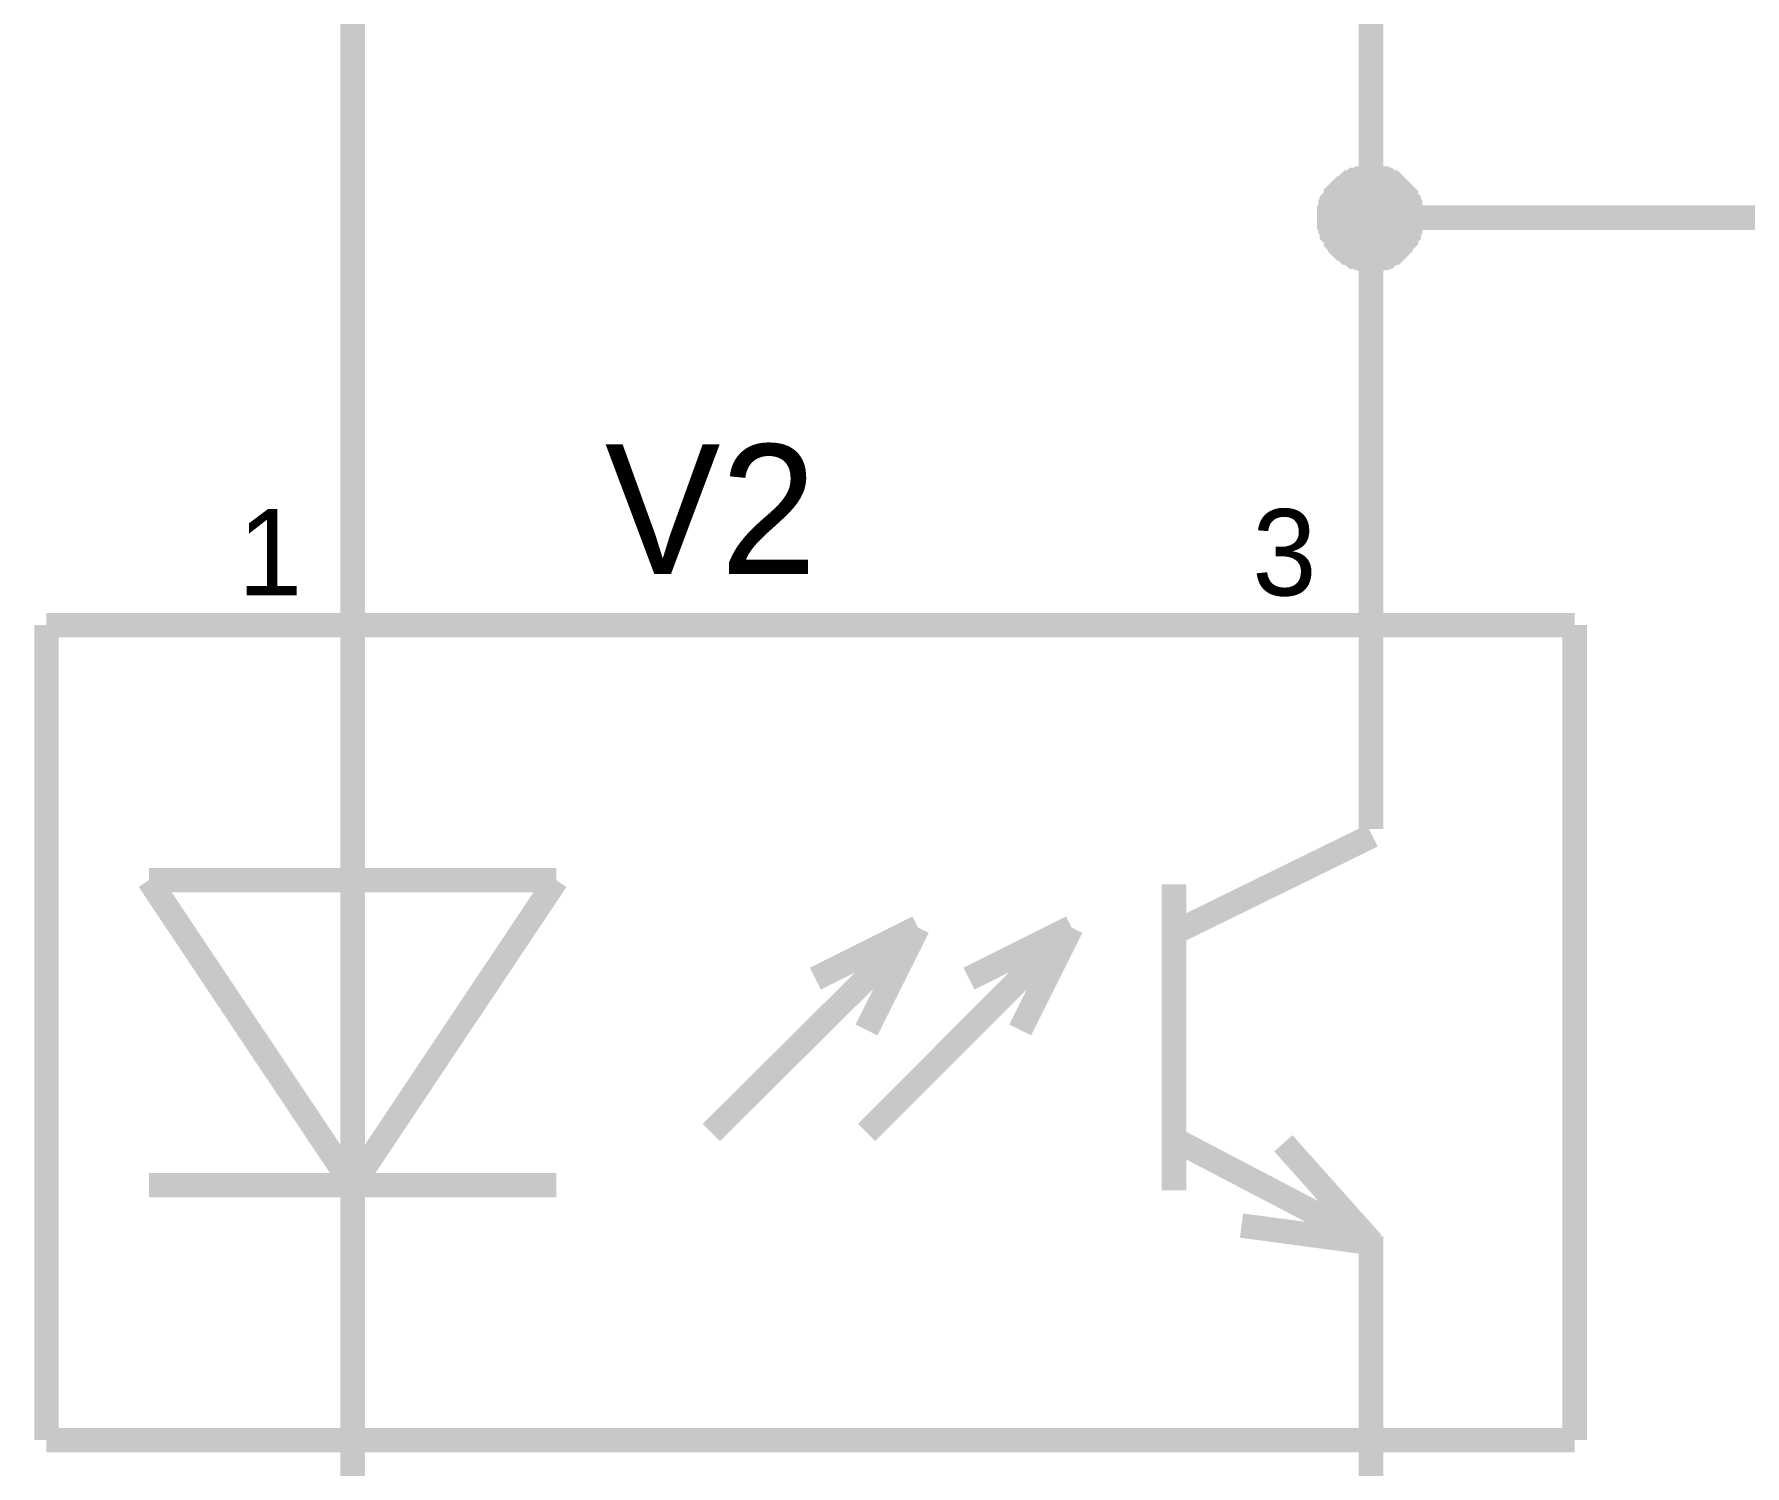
# Model space of a CAD drawing. Header units: millimetres. Extents: x 0 to 420, y 0 to 297.
# Drawn here: x 58.67 to 79.66, y 62.18 to 79.75 of the extents above; entities that cross this region are included whole.
import ezdxf

# ---------------------------------------------------------------- set-up
doc = ezdxf.new("R2010")
doc.units = ezdxf.units.MM
doc.layers.add('Sheet', color=255, linetype='Continuous')

msp = doc.modelspace()

# ---------------------------------------------------------------- linework, layer by layer
at = {"layer": 'Sheet'}
for points, const_width in [([(62.58, 117.485), (62.58, 74.995)], 0.3), ([(75.076, 77.496), (75.076, 79.996)], 0.3), ([(74.563, 77.496), (74.563, 77.529), (74.563, 77.545), (74.563, 77.578), (74.579, 77.595), (74.579, 77.628), (74.579, 77.645), (74.596, 77.661), (74.596, 77.694), (74.612, 77.711), (74.629, 77.727), (74.645, 77.76), (74.645, 77.777), (74.662, 77.794), (74.678, 77.81), (74.695, 77.827), (74.712, 77.843), (74.728, 77.86), (74.745, 77.876), (74.778, 77.893), (74.794, 77.91), (74.811, 77.926), (74.827, 77.926), (74.86, 77.943), (74.877, 77.959), (74.894, 77.959), (74.927, 77.976), (74.943, 77.976), (74.976, 77.976), (74.993, 77.992), (75.026, 77.992), (75.043, 77.992), (75.076, 77.992)], 0.3), ([(74.563, 77.496), (74.563, 77.529), (74.563, 77.545), (74.563, 77.578), (74.579, 77.595), (74.579, 77.628), (74.579, 77.645), (74.596, 77.661), (74.596, 77.694), (74.612, 77.711), (74.629, 77.727), (74.645, 77.76), (74.645, 77.777), (74.662, 77.794), (74.678, 77.81), (74.695, 77.827), (74.712, 77.843), (74.728, 77.86), (74.745, 77.876), (74.778, 77.893), (74.794, 77.91), (74.811, 77.926), (74.827, 77.926), (74.86, 77.943), (74.877, 77.959), (74.894, 77.959), (74.927, 77.976), (74.943, 77.976), (74.976, 77.976), (74.993, 77.992), (75.026, 77.992), (75.043, 77.992), (75.076, 77.992)], 0.3), ([(74.563, 77.496), (74.563, 77.529), (74.563, 77.545), (74.563, 77.578), (74.579, 77.595), (74.579, 77.628), (74.579, 77.645), (74.596, 77.661), (74.596, 77.694), (74.612, 77.711), (74.629, 77.727), (74.645, 77.76), (74.645, 77.777), (74.662, 77.794), (74.678, 77.81), (74.695, 77.827), (74.712, 77.843), (74.728, 77.86), (74.745, 77.876), (74.778, 77.893), (74.794, 77.91), (74.811, 77.926), (74.827, 77.926), (74.86, 77.943), (74.877, 77.959), (74.894, 77.959), (74.927, 77.976), (74.943, 77.976), (74.976, 77.976), (74.993, 77.992), (75.026, 77.992), (75.043, 77.992), (75.076, 77.992)], 0.3), ([(74.563, 77.496), (74.563, 77.529), (74.563, 77.545), (74.563, 77.578), (74.579, 77.595), (74.579, 77.628), (74.579, 77.645), (74.596, 77.661), (74.596, 77.694), (74.612, 77.711), (74.629, 77.727), (74.645, 77.76), (74.645, 77.777), (74.662, 77.794), (74.678, 77.81), (74.695, 77.827), (74.712, 77.843), (74.728, 77.86), (74.745, 77.876), (74.778, 77.893), (74.794, 77.91), (74.811, 77.926), (74.827, 77.926), (74.86, 77.943), (74.877, 77.959), (74.894, 77.959), (74.927, 77.976), (74.943, 77.976), (74.976, 77.976), (74.993, 77.992), (75.026, 77.992), (75.043, 77.992), (75.076, 77.992)], 0.3), ([(75.076, 77.992), (75.076, 77.992)], 0.3), ([(75.076, 77.992), (75.109, 77.992), (75.125, 77.992), (75.158, 77.992), (75.175, 77.976), (75.208, 77.976), (75.225, 77.976), (75.241, 77.959), (75.274, 77.959), (75.291, 77.943), (75.307, 77.926), (75.34, 77.926), (75.357, 77.91), (75.374, 77.893), (75.39, 77.876), (75.407, 77.86), (75.423, 77.843), (75.44, 77.827), (75.456, 77.81), (75.473, 77.794), (75.489, 77.777), (75.506, 77.76), (75.506, 77.727), (75.523, 77.711), (75.539, 77.694), (75.539, 77.661), (75.556, 77.645), (75.556, 77.628), (75.556, 77.595), (75.572, 77.578), (75.572, 77.545), (75.572, 77.529), (75.572, 77.496)], 0.3), ([(75.076, 77.992), (75.076, 77.992)], 0.3), ([(75.076, 77.992), (75.109, 77.992), (75.125, 77.992), (75.158, 77.992), (75.175, 77.976), (75.208, 77.976), (75.225, 77.976), (75.241, 77.959), (75.274, 77.959), (75.291, 77.943), (75.307, 77.926), (75.34, 77.926), (75.357, 77.91), (75.374, 77.893), (75.39, 77.876), (75.407, 77.86), (75.423, 77.843), (75.44, 77.827), (75.456, 77.81), (75.473, 77.794), (75.489, 77.777), (75.506, 77.76), (75.506, 77.727), (75.523, 77.711), (75.539, 77.694), (75.539, 77.661), (75.556, 77.645), (75.556, 77.628), (75.556, 77.595), (75.572, 77.578), (75.572, 77.545), (75.572, 77.529), (75.572, 77.496)], 0.3), ([(75.076, 77.992), (75.076, 77.992)], 0.3), ([(75.076, 77.992), (75.109, 77.992), (75.125, 77.992), (75.158, 77.992), (75.175, 77.976), (75.208, 77.976), (75.225, 77.976), (75.241, 77.959), (75.274, 77.959), (75.291, 77.943), (75.307, 77.926), (75.34, 77.926), (75.357, 77.91), (75.374, 77.893), (75.39, 77.876), (75.407, 77.86), (75.423, 77.843), (75.44, 77.827), (75.456, 77.81), (75.473, 77.794), (75.489, 77.777), (75.506, 77.76), (75.506, 77.727), (75.523, 77.711), (75.539, 77.694), (75.539, 77.661), (75.556, 77.645), (75.556, 77.628), (75.556, 77.595), (75.572, 77.578), (75.572, 77.545), (75.572, 77.529), (75.572, 77.496)], 0.3), ([(75.076, 77.992), (75.076, 77.992)], 0.3), ([(75.076, 77.992), (75.109, 77.992), (75.125, 77.992), (75.158, 77.992), (75.175, 77.976), (75.208, 77.976), (75.225, 77.976), (75.241, 77.959), (75.274, 77.959), (75.291, 77.943), (75.307, 77.926), (75.34, 77.926), (75.357, 77.91), (75.374, 77.893), (75.39, 77.876), (75.407, 77.86), (75.423, 77.843), (75.44, 77.827), (75.456, 77.81), (75.473, 77.794), (75.489, 77.777), (75.506, 77.76), (75.506, 77.727), (75.523, 77.711), (75.539, 77.694), (75.539, 77.661), (75.556, 77.645), (75.556, 77.628), (75.556, 77.595), (75.572, 77.578), (75.572, 77.545), (75.572, 77.529), (75.572, 77.496)], 0.3), ([(74.563, 77.496), (74.563, 77.529), (74.563, 77.545), (74.563, 77.578), (74.579, 77.595), (74.579, 77.628), (74.579, 77.645), (74.596, 77.661), (74.596, 77.694), (74.612, 77.711), (74.629, 77.727), (74.645, 77.76), (74.645, 77.777), (74.662, 77.794), (74.678, 77.81), (74.695, 77.827), (74.712, 77.843), (74.728, 77.86), (74.745, 77.876), (74.778, 77.893), (74.794, 77.91), (74.811, 77.926), (74.827, 77.926), (74.86, 77.943), (74.877, 77.959), (74.894, 77.959), (74.927, 77.976), (74.943, 77.976), (74.976, 77.976), (74.993, 77.992), (75.026, 77.992), (75.043, 77.992), (75.076, 77.992)], 0.0991), ([(74.563, 77.496), (74.563, 77.529), (74.563, 77.545), (74.563, 77.578), (74.579, 77.595), (74.579, 77.628), (74.579, 77.645), (74.596, 77.661), (74.596, 77.694), (74.612, 77.711), (74.629, 77.727), (74.645, 77.76), (74.645, 77.777), (74.662, 77.794), (74.678, 77.81), (74.695, 77.827), (74.712, 77.843), (74.728, 77.86), (74.745, 77.876), (74.778, 77.893), (74.794, 77.91), (74.811, 77.926), (74.827, 77.926), (74.86, 77.943), (74.877, 77.959), (74.894, 77.959), (74.927, 77.976), (74.943, 77.976), (74.976, 77.976), (74.993, 77.992), (75.026, 77.992), (75.043, 77.992), (75.076, 77.992)], 0.0991), ([(74.563, 77.496), (74.563, 77.529), (74.563, 77.545), (74.563, 77.578), (74.579, 77.595), (74.579, 77.628), (74.579, 77.645), (74.596, 77.661), (74.596, 77.694), (74.612, 77.711), (74.629, 77.727), (74.645, 77.76), (74.645, 77.777), (74.662, 77.794), (74.678, 77.81), (74.695, 77.827), (74.712, 77.843), (74.728, 77.86), (74.745, 77.876), (74.778, 77.893), (74.794, 77.91), (74.811, 77.926), (74.827, 77.926), (74.86, 77.943), (74.877, 77.959), (74.894, 77.959), (74.927, 77.976), (74.943, 77.976), (74.976, 77.976), (74.993, 77.992), (75.026, 77.992), (75.043, 77.992), (75.076, 77.992)], 0.0991), ([(74.563, 77.496), (74.563, 77.529), (74.563, 77.545), (74.563, 77.578), (74.579, 77.595), (74.579, 77.628), (74.579, 77.645), (74.596, 77.661), (74.596, 77.694), (74.612, 77.711), (74.629, 77.727), (74.645, 77.76), (74.645, 77.777), (74.662, 77.794), (74.678, 77.81), (74.695, 77.827), (74.712, 77.843), (74.728, 77.86), (74.745, 77.876), (74.778, 77.893), (74.794, 77.91), (74.811, 77.926), (74.827, 77.926), (74.86, 77.943), (74.877, 77.959), (74.894, 77.959), (74.927, 77.976), (74.943, 77.976), (74.976, 77.976), (74.993, 77.992), (75.026, 77.992), (75.043, 77.992), (75.076, 77.992)], 0.0991), ([(75.076, 77.992), (75.076, 77.992)], 0.0991), ([(75.076, 77.992), (75.109, 77.992), (75.125, 77.992), (75.158, 77.992), (75.175, 77.976), (75.208, 77.976), (75.225, 77.976), (75.241, 77.959), (75.274, 77.959), (75.291, 77.943), (75.307, 77.926), (75.34, 77.926), (75.357, 77.91), (75.374, 77.893), (75.39, 77.876), (75.407, 77.86), (75.423, 77.843), (75.44, 77.827), (75.456, 77.81), (75.473, 77.794), (75.489, 77.777), (75.506, 77.76), (75.506, 77.727), (75.523, 77.711), (75.539, 77.694), (75.539, 77.661), (75.556, 77.645), (75.556, 77.628), (75.556, 77.595), (75.572, 77.578), (75.572, 77.545), (75.572, 77.529), (75.572, 77.496)], 0.0991), ([(75.076, 77.992), (75.076, 77.992)], 0.0991), ([(75.076, 77.992), (75.109, 77.992), (75.125, 77.992), (75.158, 77.992), (75.175, 77.976), (75.208, 77.976), (75.225, 77.976), (75.241, 77.959), (75.274, 77.959), (75.291, 77.943), (75.307, 77.926), (75.34, 77.926), (75.357, 77.91), (75.374, 77.893), (75.39, 77.876), (75.407, 77.86), (75.423, 77.843), (75.44, 77.827), (75.456, 77.81), (75.473, 77.794), (75.489, 77.777), (75.506, 77.76), (75.506, 77.727), (75.523, 77.711), (75.539, 77.694), (75.539, 77.661), (75.556, 77.645), (75.556, 77.628), (75.556, 77.595), (75.572, 77.578), (75.572, 77.545), (75.572, 77.529), (75.572, 77.496)], 0.0991), ([(75.076, 77.992), (75.076, 77.992)], 0.0991), ([(75.076, 77.992), (75.109, 77.992), (75.125, 77.992), (75.158, 77.992), (75.175, 77.976), (75.208, 77.976), (75.225, 77.976), (75.241, 77.959), (75.274, 77.959), (75.291, 77.943), (75.307, 77.926), (75.34, 77.926), (75.357, 77.91), (75.374, 77.893), (75.39, 77.876), (75.407, 77.86), (75.423, 77.843), (75.44, 77.827), (75.456, 77.81), (75.473, 77.794), (75.489, 77.777), (75.506, 77.76), (75.506, 77.727), (75.523, 77.711), (75.539, 77.694), (75.539, 77.661), (75.556, 77.645), (75.556, 77.628), (75.556, 77.595), (75.572, 77.578), (75.572, 77.545), (75.572, 77.529), (75.572, 77.496)], 0.0991), ([(75.076, 77.992), (75.076, 77.992)], 0.0991), ([(75.076, 77.992), (75.109, 77.992), (75.125, 77.992), (75.158, 77.992), (75.175, 77.976), (75.208, 77.976), (75.225, 77.976), (75.241, 77.959), (75.274, 77.959), (75.291, 77.943), (75.307, 77.926), (75.34, 77.926), (75.357, 77.91), (75.374, 77.893), (75.39, 77.876), (75.407, 77.86), (75.423, 77.843), (75.44, 77.827), (75.456, 77.81), (75.473, 77.794), (75.489, 77.777), (75.506, 77.76), (75.506, 77.727), (75.523, 77.711), (75.539, 77.694), (75.539, 77.661), (75.556, 77.645), (75.556, 77.628), (75.556, 77.595), (75.572, 77.578), (75.572, 77.545), (75.572, 77.529), (75.572, 77.496)], 0.0991), ([(75.076, 76.982), (75.043, 76.982), (75.026, 76.982), (74.993, 76.982), (74.976, 76.999), (74.943, 76.999), (74.927, 76.999), (74.894, 77.015), (74.877, 77.015), (74.86, 77.032), (74.827, 77.048), (74.811, 77.065), (74.794, 77.065), (74.778, 77.082), (74.745, 77.098), (74.728, 77.115), (74.712, 77.131), (74.695, 77.148), (74.678, 77.164), (74.662, 77.197), (74.645, 77.214), (74.645, 77.231), (74.629, 77.247), (74.612, 77.28), (74.596, 77.297), (74.596, 77.313), (74.579, 77.347), (74.579, 77.363), (74.579, 77.396), (74.563, 77.413), (74.563, 77.446), (74.563, 77.462), (74.563, 77.496)], 0.3), ([(74.563, 77.496), (74.563, 77.496)], 0.3), ([(75.076, 76.982), (75.043, 76.982), (75.026, 76.982), (74.993, 76.982), (74.976, 76.999), (74.943, 76.999), (74.927, 76.999), (74.894, 77.015), (74.877, 77.015), (74.86, 77.032), (74.827, 77.048), (74.811, 77.065), (74.794, 77.065), (74.778, 77.082), (74.745, 77.098), (74.728, 77.115), (74.712, 77.131), (74.695, 77.148), (74.678, 77.164), (74.662, 77.197), (74.645, 77.214), (74.645, 77.231), (74.629, 77.247), (74.612, 77.28), (74.596, 77.297), (74.596, 77.313), (74.579, 77.347), (74.579, 77.363), (74.579, 77.396), (74.563, 77.413), (74.563, 77.446), (74.563, 77.462), (74.563, 77.496)], 0.3), ([(74.563, 77.496), (74.563, 77.496)], 0.3), ([(75.076, 76.982), (75.043, 76.982), (75.026, 76.982), (74.993, 76.982), (74.976, 76.999), (74.943, 76.999), (74.927, 76.999), (74.894, 77.015), (74.877, 77.015), (74.86, 77.032), (74.827, 77.048), (74.811, 77.065), (74.794, 77.065), (74.778, 77.082), (74.745, 77.098), (74.728, 77.115), (74.712, 77.131), (74.695, 77.148), (74.678, 77.164), (74.662, 77.197), (74.645, 77.214), (74.645, 77.231), (74.629, 77.247), (74.612, 77.28), (74.596, 77.297), (74.596, 77.313), (74.579, 77.347), (74.579, 77.363), (74.579, 77.396), (74.563, 77.413), (74.563, 77.446), (74.563, 77.462), (74.563, 77.496)], 0.3), ([(74.563, 77.496), (74.563, 77.496)], 0.3), ([(75.076, 76.982), (75.043, 76.982), (75.026, 76.982), (74.993, 76.982), (74.976, 76.999), (74.943, 76.999), (74.927, 76.999), (74.894, 77.015), (74.877, 77.015), (74.86, 77.032), (74.827, 77.048), (74.811, 77.065), (74.794, 77.065), (74.778, 77.082), (74.745, 77.098), (74.728, 77.115), (74.712, 77.131), (74.695, 77.148), (74.678, 77.164), (74.662, 77.197), (74.645, 77.214), (74.645, 77.231), (74.629, 77.247), (74.612, 77.28), (74.596, 77.297), (74.596, 77.313), (74.579, 77.347), (74.579, 77.363), (74.579, 77.396), (74.563, 77.413), (74.563, 77.446), (74.563, 77.462), (74.563, 77.496)], 0.3), ([(74.563, 77.496), (74.563, 77.496)], 0.3), ([(75.076, 76.982), (75.043, 76.982), (75.026, 76.982), (74.993, 76.982), (74.976, 76.999), (74.943, 76.999), (74.927, 76.999), (74.894, 77.015), (74.877, 77.015), (74.86, 77.032), (74.827, 77.048), (74.811, 77.065), (74.794, 77.065), (74.778, 77.082), (74.745, 77.098), (74.728, 77.115), (74.712, 77.131), (74.695, 77.148), (74.678, 77.164), (74.662, 77.197), (74.645, 77.214), (74.645, 77.231), (74.629, 77.247), (74.612, 77.28), (74.596, 77.297), (74.596, 77.313), (74.579, 77.347), (74.579, 77.363), (74.579, 77.396), (74.563, 77.413), (74.563, 77.446), (74.563, 77.462), (74.563, 77.496)], 0.0991), ([(74.563, 77.496), (74.563, 77.496)], 0.0991), ([(75.076, 76.982), (75.043, 76.982), (75.026, 76.982), (74.993, 76.982), (74.976, 76.999), (74.943, 76.999), (74.927, 76.999), (74.894, 77.015), (74.877, 77.015), (74.86, 77.032), (74.827, 77.048), (74.811, 77.065), (74.794, 77.065), (74.778, 77.082), (74.745, 77.098), (74.728, 77.115), (74.712, 77.131), (74.695, 77.148), (74.678, 77.164), (74.662, 77.197), (74.645, 77.214), (74.645, 77.231), (74.629, 77.247), (74.612, 77.28), (74.596, 77.297), (74.596, 77.313), (74.579, 77.347), (74.579, 77.363), (74.579, 77.396), (74.563, 77.413), (74.563, 77.446), (74.563, 77.462), (74.563, 77.496)], 0.0991), ([(74.563, 77.496), (74.563, 77.496)], 0.0991), ([(75.076, 76.982), (75.043, 76.982), (75.026, 76.982), (74.993, 76.982), (74.976, 76.999), (74.943, 76.999), (74.927, 76.999), (74.894, 77.015), (74.877, 77.015), (74.86, 77.032), (74.827, 77.048), (74.811, 77.065), (74.794, 77.065), (74.778, 77.082), (74.745, 77.098), (74.728, 77.115), (74.712, 77.131), (74.695, 77.148), (74.678, 77.164), (74.662, 77.197), (74.645, 77.214), (74.645, 77.231), (74.629, 77.247), (74.612, 77.28), (74.596, 77.297), (74.596, 77.313), (74.579, 77.347), (74.579, 77.363), (74.579, 77.396), (74.563, 77.413), (74.563, 77.446), (74.563, 77.462), (74.563, 77.496)], 0.0991), ([(74.563, 77.496), (74.563, 77.496)], 0.0991), ([(75.076, 76.982), (75.043, 76.982), (75.026, 76.982), (74.993, 76.982), (74.976, 76.999), (74.943, 76.999), (74.927, 76.999), (74.894, 77.015), (74.877, 77.015), (74.86, 77.032), (74.827, 77.048), (74.811, 77.065), (74.794, 77.065), (74.778, 77.082), (74.745, 77.098), (74.728, 77.115), (74.712, 77.131), (74.695, 77.148), (74.678, 77.164), (74.662, 77.197), (74.645, 77.214), (74.645, 77.231), (74.629, 77.247), (74.612, 77.28), (74.596, 77.297), (74.596, 77.313), (74.579, 77.347), (74.579, 77.363), (74.579, 77.396), (74.563, 77.413), (74.563, 77.446), (74.563, 77.462), (74.563, 77.496)], 0.0991), ([(74.563, 77.496), (74.563, 77.496)], 0.0991), ([(85.073, 71.236), (85.073, 77.496), (75.076, 77.496), (75.076, 74.995)], 0.3), ([(75.572, 77.496), (75.572, 77.462), (75.572, 77.446), (75.572, 77.413), (75.556, 77.396), (75.556, 77.363), (75.556, 77.347), (75.539, 77.313), (75.539, 77.297), (75.523, 77.28), (75.506, 77.247), (75.506, 77.231), (75.489, 77.214), (75.473, 77.197), (75.456, 77.164), (75.44, 77.148), (75.423, 77.131), (75.407, 77.115), (75.39, 77.098), (75.374, 77.082), (75.357, 77.065), (75.34, 77.065), (75.307, 77.048), (75.291, 77.032), (75.274, 77.015), (75.241, 77.015), (75.225, 76.999), (75.208, 76.999), (75.175, 76.999), (75.158, 76.982), (75.125, 76.982), (75.109, 76.982), (75.076, 76.982)], 0.3), ([(75.572, 77.496), (75.572, 77.462), (75.572, 77.446), (75.572, 77.413), (75.556, 77.396), (75.556, 77.363), (75.556, 77.347), (75.539, 77.313), (75.539, 77.297), (75.523, 77.28), (75.506, 77.247), (75.506, 77.231), (75.489, 77.214), (75.473, 77.197), (75.456, 77.164), (75.44, 77.148), (75.423, 77.131), (75.407, 77.115), (75.39, 77.098), (75.374, 77.082), (75.357, 77.065), (75.34, 77.065), (75.307, 77.048), (75.291, 77.032), (75.274, 77.015), (75.241, 77.015), (75.225, 76.999), (75.208, 76.999), (75.175, 76.999), (75.158, 76.982), (75.125, 76.982), (75.109, 76.982), (75.076, 76.982)], 0.3), ([(75.572, 77.496), (75.572, 77.462), (75.572, 77.446), (75.572, 77.413), (75.556, 77.396), (75.556, 77.363), (75.556, 77.347), (75.539, 77.313), (75.539, 77.297), (75.523, 77.28), (75.506, 77.247), (75.506, 77.231), (75.489, 77.214), (75.473, 77.197), (75.456, 77.164), (75.44, 77.148), (75.423, 77.131), (75.407, 77.115), (75.39, 77.098), (75.374, 77.082), (75.357, 77.065), (75.34, 77.065), (75.307, 77.048), (75.291, 77.032), (75.274, 77.015), (75.241, 77.015), (75.225, 76.999), (75.208, 76.999), (75.175, 76.999), (75.158, 76.982), (75.125, 76.982), (75.109, 76.982), (75.076, 76.982)], 0.3), ([(75.572, 77.496), (75.572, 77.462), (75.572, 77.446), (75.572, 77.413), (75.556, 77.396), (75.556, 77.363), (75.556, 77.347), (75.539, 77.313), (75.539, 77.297), (75.523, 77.28), (75.506, 77.247), (75.506, 77.231), (75.489, 77.214), (75.473, 77.197), (75.456, 77.164), (75.44, 77.148), (75.423, 77.131), (75.407, 77.115), (75.39, 77.098), (75.374, 77.082), (75.357, 77.065), (75.34, 77.065), (75.307, 77.048), (75.291, 77.032), (75.274, 77.015), (75.241, 77.015), (75.225, 76.999), (75.208, 76.999), (75.175, 76.999), (75.158, 76.982), (75.125, 76.982), (75.109, 76.982), (75.076, 76.982)], 0.3), ([(75.572, 77.496), (75.572, 77.462), (75.572, 77.446), (75.572, 77.413), (75.556, 77.396), (75.556, 77.363), (75.556, 77.347), (75.539, 77.313), (75.539, 77.297), (75.523, 77.28), (75.506, 77.247), (75.506, 77.231), (75.489, 77.214), (75.473, 77.197), (75.456, 77.164), (75.44, 77.148), (75.423, 77.131), (75.407, 77.115), (75.39, 77.098), (75.374, 77.082), (75.357, 77.065), (75.34, 77.065), (75.307, 77.048), (75.291, 77.032), (75.274, 77.015), (75.241, 77.015), (75.225, 76.999), (75.208, 76.999), (75.175, 76.999), (75.158, 76.982), (75.125, 76.982), (75.109, 76.982), (75.076, 76.982)], 0.0991), ([(75.572, 77.496), (75.572, 77.462), (75.572, 77.446), (75.572, 77.413), (75.556, 77.396), (75.556, 77.363), (75.556, 77.347), (75.539, 77.313), (75.539, 77.297), (75.523, 77.28), (75.506, 77.247), (75.506, 77.231), (75.489, 77.214), (75.473, 77.197), (75.456, 77.164), (75.44, 77.148), (75.423, 77.131), (75.407, 77.115), (75.39, 77.098), (75.374, 77.082), (75.357, 77.065), (75.34, 77.065), (75.307, 77.048), (75.291, 77.032), (75.274, 77.015), (75.241, 77.015), (75.225, 76.999), (75.208, 76.999), (75.175, 76.999), (75.158, 76.982), (75.125, 76.982), (75.109, 76.982), (75.076, 76.982)], 0.0991), ([(75.572, 77.496), (75.572, 77.462), (75.572, 77.446), (75.572, 77.413), (75.556, 77.396), (75.556, 77.363), (75.556, 77.347), (75.539, 77.313), (75.539, 77.297), (75.523, 77.28), (75.506, 77.247), (75.506, 77.231), (75.489, 77.214), (75.473, 77.197), (75.456, 77.164), (75.44, 77.148), (75.423, 77.131), (75.407, 77.115), (75.39, 77.098), (75.374, 77.082), (75.357, 77.065), (75.34, 77.065), (75.307, 77.048), (75.291, 77.032), (75.274, 77.015), (75.241, 77.015), (75.225, 76.999), (75.208, 76.999), (75.175, 76.999), (75.158, 76.982), (75.125, 76.982), (75.109, 76.982), (75.076, 76.982)], 0.0991), ([(75.572, 77.496), (75.572, 77.462), (75.572, 77.446), (75.572, 77.413), (75.556, 77.396), (75.556, 77.363), (75.556, 77.347), (75.539, 77.313), (75.539, 77.297), (75.523, 77.28), (75.506, 77.247), (75.506, 77.231), (75.489, 77.214), (75.473, 77.197), (75.456, 77.164), (75.44, 77.148), (75.423, 77.131), (75.407, 77.115), (75.39, 77.098), (75.374, 77.082), (75.357, 77.065), (75.34, 77.065), (75.307, 77.048), (75.291, 77.032), (75.274, 77.015), (75.241, 77.015), (75.225, 76.999), (75.208, 76.999), (75.175, 76.999), (75.158, 76.982), (75.125, 76.982), (75.109, 76.982), (75.076, 76.982)], 0.0991), ([(75.572, 77.496), (75.572, 77.496), (75.572, 77.496), (75.572, 77.496), (75.572, 77.496), (75.572, 77.496), (75.572, 77.496), (75.572, 77.496), (75.572, 77.496), (75.572, 77.496), (75.572, 77.496), (75.572, 77.496), (75.572, 77.496), (75.572, 77.496), (75.572, 77.496), (75.572, 77.496), (75.572, 77.496), (75.572, 77.496), (75.572, 77.496), (75.572, 77.496), (75.572, 77.496), (75.572, 77.496), (75.572, 77.496), (75.572, 77.496), (75.572, 77.496), (75.572, 77.496), (75.572, 77.496), (75.572, 77.496), (75.572, 77.496), (75.572, 77.496), (75.572, 77.496), (75.572, 77.496), (75.572, 77.496)], 0.3), ([(75.572, 77.496), (75.572, 77.496)], 0.3), ([(75.572, 77.496), (75.572, 77.496), (75.572, 77.496), (75.572, 77.496), (75.572, 77.496), (75.572, 77.496), (75.572, 77.496), (75.572, 77.496), (75.572, 77.496), (75.572, 77.496), (75.572, 77.496), (75.572, 77.496), (75.572, 77.496), (75.572, 77.496), (75.572, 77.496), (75.572, 77.496), (75.572, 77.496), (75.572, 77.496), (75.572, 77.496), (75.572, 77.496), (75.572, 77.496), (75.572, 77.496), (75.572, 77.496), (75.572, 77.496), (75.572, 77.496), (75.572, 77.496), (75.572, 77.496), (75.572, 77.496), (75.572, 77.496), (75.572, 77.496), (75.572, 77.496), (75.572, 77.496), (75.572, 77.496)], 0.3), ([(75.572, 77.496), (75.572, 77.496)], 0.3), ([(75.572, 77.496), (75.572, 77.496), (75.572, 77.496), (75.572, 77.496), (75.572, 77.496), (75.572, 77.496), (75.572, 77.496), (75.572, 77.496), (75.572, 77.496), (75.572, 77.496), (75.572, 77.496), (75.572, 77.496), (75.572, 77.496), (75.572, 77.496), (75.572, 77.496), (75.572, 77.496), (75.572, 77.496), (75.572, 77.496), (75.572, 77.496), (75.572, 77.496), (75.572, 77.496), (75.572, 77.496), (75.572, 77.496), (75.572, 77.496), (75.572, 77.496), (75.572, 77.496), (75.572, 77.496), (75.572, 77.496), (75.572, 77.496), (75.572, 77.496), (75.572, 77.496), (75.572, 77.496), (75.572, 77.496)], 0.3), ([(75.572, 77.496), (75.572, 77.496)], 0.3), ([(75.572, 77.496), (75.572, 77.496), (75.572, 77.496), (75.572, 77.496), (75.572, 77.496), (75.572, 77.496), (75.572, 77.496), (75.572, 77.496), (75.572, 77.496), (75.572, 77.496), (75.572, 77.496), (75.572, 77.496), (75.572, 77.496), (75.572, 77.496), (75.572, 77.496), (75.572, 77.496), (75.572, 77.496), (75.572, 77.496), (75.572, 77.496), (75.572, 77.496), (75.572, 77.496), (75.572, 77.496), (75.572, 77.496), (75.572, 77.496), (75.572, 77.496), (75.572, 77.496), (75.572, 77.496), (75.572, 77.496), (75.572, 77.496), (75.572, 77.496), (75.572, 77.496), (75.572, 77.496), (75.572, 77.496)], 0.3), ([(75.572, 77.496), (75.572, 77.496)], 0.3), ([(75.572, 77.496), (75.572, 77.496), (75.572, 77.496), (75.572, 77.496), (75.572, 77.496), (75.572, 77.496), (75.572, 77.496), (75.572, 77.496), (75.572, 77.496), (75.572, 77.496), (75.572, 77.496), (75.572, 77.496), (75.572, 77.496), (75.572, 77.496), (75.572, 77.496), (75.572, 77.496), (75.572, 77.496), (75.572, 77.496), (75.572, 77.496), (75.572, 77.496), (75.572, 77.496), (75.572, 77.496), (75.572, 77.496), (75.572, 77.496), (75.572, 77.496), (75.572, 77.496), (75.572, 77.496), (75.572, 77.496), (75.572, 77.496), (75.572, 77.496), (75.572, 77.496), (75.572, 77.496), (75.572, 77.496)], 0.0991), ([(75.572, 77.496), (75.572, 77.496)], 0.0991), ([(75.572, 77.496), (75.572, 77.496), (75.572, 77.496), (75.572, 77.496), (75.572, 77.496), (75.572, 77.496), (75.572, 77.496), (75.572, 77.496), (75.572, 77.496), (75.572, 77.496), (75.572, 77.496), (75.572, 77.496), (75.572, 77.496), (75.572, 77.496), (75.572, 77.496), (75.572, 77.496), (75.572, 77.496), (75.572, 77.496), (75.572, 77.496), (75.572, 77.496), (75.572, 77.496), (75.572, 77.496), (75.572, 77.496), (75.572, 77.496), (75.572, 77.496), (75.572, 77.496), (75.572, 77.496), (75.572, 77.496), (75.572, 77.496), (75.572, 77.496), (75.572, 77.496), (75.572, 77.496), (75.572, 77.496)], 0.0991), ([(75.572, 77.496), (75.572, 77.496)], 0.0991), ([(75.572, 77.496), (75.572, 77.496), (75.572, 77.496), (75.572, 77.496), (75.572, 77.496), (75.572, 77.496), (75.572, 77.496), (75.572, 77.496), (75.572, 77.496), (75.572, 77.496), (75.572, 77.496), (75.572, 77.496), (75.572, 77.496), (75.572, 77.496), (75.572, 77.496), (75.572, 77.496), (75.572, 77.496), (75.572, 77.496), (75.572, 77.496), (75.572, 77.496), (75.572, 77.496), (75.572, 77.496), (75.572, 77.496), (75.572, 77.496), (75.572, 77.496), (75.572, 77.496), (75.572, 77.496), (75.572, 77.496), (75.572, 77.496), (75.572, 77.496), (75.572, 77.496), (75.572, 77.496), (75.572, 77.496)], 0.0991), ([(75.572, 77.496), (75.572, 77.496)], 0.0991), ([(75.572, 77.496), (75.572, 77.496), (75.572, 77.496), (75.572, 77.496), (75.572, 77.496), (75.572, 77.496), (75.572, 77.496), (75.572, 77.496), (75.572, 77.496), (75.572, 77.496), (75.572, 77.496), (75.572, 77.496), (75.572, 77.496), (75.572, 77.496), (75.572, 77.496), (75.572, 77.496), (75.572, 77.496), (75.572, 77.496), (75.572, 77.496), (75.572, 77.496), (75.572, 77.496), (75.572, 77.496), (75.572, 77.496), (75.572, 77.496), (75.572, 77.496), (75.572, 77.496), (75.572, 77.496), (75.572, 77.496), (75.572, 77.496), (75.572, 77.496), (75.572, 77.496), (75.572, 77.496), (75.572, 77.496)], 0.0991), ([(75.572, 77.496), (75.572, 77.496)], 0.0991), ([(62.58, 69.994), (62.58, 74.995)], 0.3), ([(75.076, 69.994), (75.076, 74.995)], 0.3), ([(58.823, 72.495), (77.575, 72.495)], 0.3), ([(58.823, 62.493), (58.823, 72.495)], 0.3), ([(77.575, 72.495), (77.575, 62.493)], 0.3), ([(62.58, 69.994), (62.58, 64.994)], 0.3), ([(75.092, 69.912), (72.659, 68.719)], 0.3), ([(65.079, 69.365), (60.08, 69.365)], 0.3), ([(62.58, 65.623), (60.08, 69.365)], 0.3), ([(65.079, 69.365), (62.58, 65.623)], 0.3), ([(72.659, 69.315), (72.659, 65.557)], 0.3), ([(66.982, 66.269), (69.515, 68.786)], 0.3), ([(69.515, 68.786), (68.257, 68.156)], 0.3), ([(68.886, 66.269), (71.401, 68.786)], 0.3), ([(69.515, 68.786), (68.886, 67.527)], 0.3), ([(71.401, 68.786), (70.143, 68.156)], 0.3), ([(71.401, 68.786), (70.772, 67.527)], 0.3), ([(75.092, 64.911), (72.659, 66.186)], 0.3), ([(75.092, 64.911), (74, 66.136)], 0.3), ([(65.079, 65.623), (60.08, 65.623)], 0.3), ([(62.58, 64.994), (62.58, 59.993)], 0.3), ([(75.092, 64.911), (73.487, 65.126)], 0.3), ([(75.076, 64.994), (75.076, 59.993)], 0.3), ([(77.575, 62.493), (58.823, 62.493)], 0.3)]:
    msp.add_lwpolyline(points, dxfattribs=dict(at, const_width=const_width))
at = {"layer": 'Sheet', "const_width": 0.508}
msp.add_lwpolyline([(74.746, 77.5, 1), (75.254, 77.5, 1)], format="xyb", close=True, dxfattribs=at)

# ---------------------------------------------------------------- texts
at = {"layer": 'Sheet'}
for s, height, p in [('V2', 1.5897, (65.675, 73.124)), ('1', 1.06, (61.173, 72.859)), ('3', 1.06, (73.619, 72.859))]:
    msp.add_text(s, height=height, dxfattribs=at).set_placement(p)

doc.saveas('drawing.dxf')
